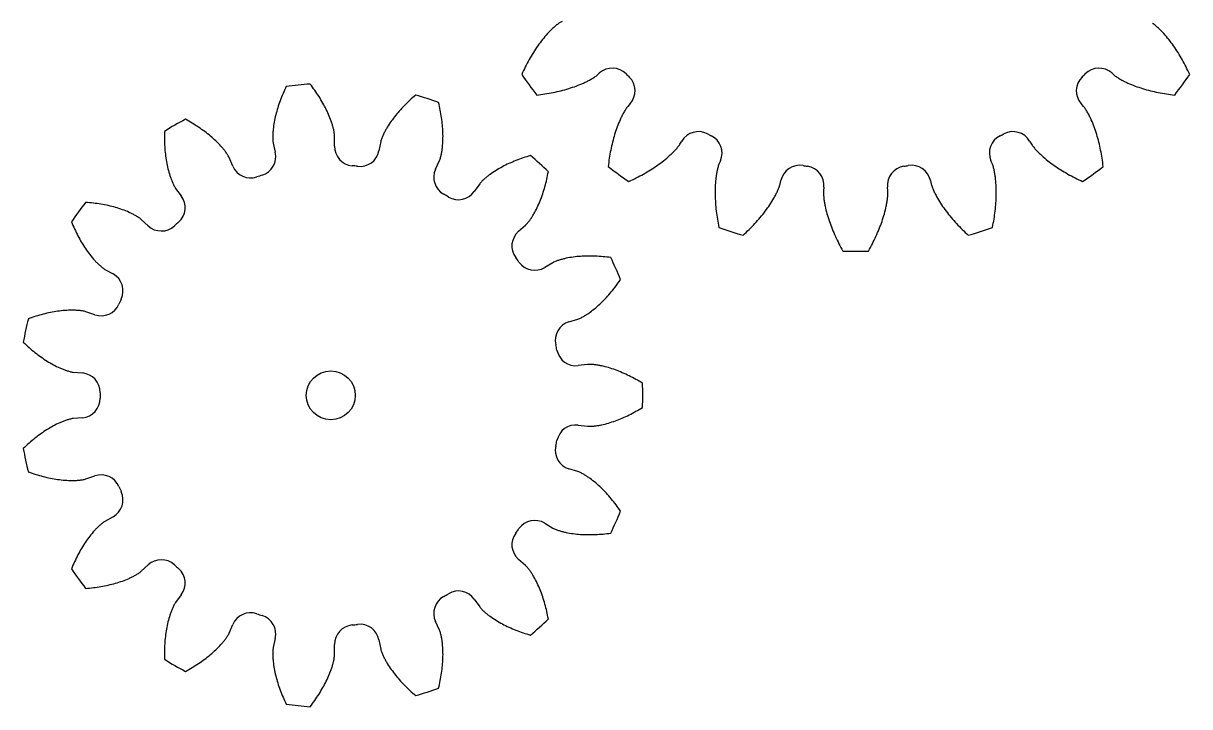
# Model space of a CAD drawing. Header units: millimetres. Extents: x -11 to 90, y -11 to 92.
# Drawn here: x -11.3 to 84, y -11.4 to 44.5 of the extents above; entities that cross this region are included whole.
import ezdxf

# ---------------------------------------------------------------- set-up
doc = ezdxf.new("R2010")
doc.units = ezdxf.units.MM
doc.layers.get('0').update_dxf_attribs({"linetype": 'CONTINUOUS'})

msp = doc.modelspace()

# ---------------------------------------------------------------- linework, layer by layer
for p, q in [((32.688, 44.609), (32.43, 44.456)), ((32.688, 44.609), (32.43, 44.456)), ((35.522, 40.2), (35.747, 40.398)), ((35.522, 40.2), (35.747, 40.398)), ((77.619, 40.398), (77.844, 40.2)), ((77.619, 40.398), (77.844, 40.2)), ((38.255, 37.89), (38.057, 37.665)), ((38.255, 37.89), (38.057, 37.665)), ((75.309, 37.665), (75.111, 37.89)), ((75.309, 37.665), (75.111, 37.89)), ((9.079, 34.664), (9.25, 33.914)), ((14.087, 34.422), (14.098, 35.191)), ((17.87, 34.795), (17.721, 34.041)), ((42.313, 34.572), (42.466, 34.83)), ((42.313, 34.572), (42.466, 34.83)), ((70.9, 34.83), (71.053, 34.572)), ((70.9, 34.83), (71.053, 34.572)), ((5.775, 32.785), (5.472, 33.492)), ((22.347, 32.538), (22.669, 33.235)), ((45.627, 33.22), (45.508, 32.944)), ((45.627, 33.22), (45.508, 32.944)), ((67.858, 32.944), (67.739, 33.22)), ((67.858, 32.944), (67.739, 33.22)), ((50.511, 31.319), (50.577, 31.612)), ((50.511, 31.319), (50.577, 31.612)), ((62.789, 31.612), (62.855, 31.319)), ((62.789, 31.612), (62.855, 31.319)), ((1.102, 30.969), (1.563, 30.353)), ((25.954, 31.339), (25.511, 30.711)), ((54.08, 31.057), (54.053, 30.758)), ((54.08, 31.057), (54.053, 30.758)), ((59.314, 30.758), (59.286, 31.057)), ((59.314, 30.758), (59.286, 31.057)), ((-1.153, 27.908), (-1.717, 28.431)), ((29.125, 27.456), (29.704, 27.962)), ((31.934, 24.894), (31.273, 24.5)), ((-4.683, 24.348), (-4.012, 23.973)), ((-5.498, 20.635), (-6.226, 20.883)), ((33.252, 20.057), (33.986, 20.284)), ((34.775, 16.574), (34.011, 16.482)), ((-7.275, 15.947), (-6.509, 15.878)), ((-6.509, 12.224), (-7.275, 12.154)), ((34.011, 11.619), (34.775, 11.527)), ((33.986, 7.817), (33.252, 8.045)), ((-6.226, 7.218), (-5.498, 7.466)), ((-4.012, 4.128), (-4.683, 3.753)), ((31.273, 3.601), (31.934, 3.207)), ((-1.717, -0.329), (-1.153, 0.193)), ((29.704, 0.139), (29.125, 0.645)), ((1.563, -2.252), (1.102, -2.867)), ((25.511, -2.609), (25.954, -3.238)), ((5.472, -5.391), (5.775, -4.684)), ((22.669, -5.134), (22.347, -4.436)), ((9.25, -5.813), (9.079, -6.563)), ((14.098, -7.09), (14.087, -6.321)), ((17.721, -5.939), (17.87, -6.694))]:
    msp.add_line(p, q)
msp.add_circle((13.783, 14.051), 2)
for centre, radius, start, end in [((56.683, 58.826), 33, 214.19029, 217.80971), ((56.683, 58.826), 33, 214.19029, 217.80971), ((36.795, 39.206), 1.588, 44.61185, 131.32521), ((36.795, 39.206), 1.588, 44.61185, 131.32521), ((56.683, 58.826), 26.349, 224.61185, 225.38815), ((56.683, 58.826), 26.349, 224.61185, 225.38815), ((37.063, 38.938), 1.588, -41.32521, 45.38815), ((37.063, 38.938), 1.588, -41.32521, 45.38815), ((76.303, 38.938), 1.588, 134.61185, 221.32521), ((76.303, 38.938), 1.588, 134.61185, 221.32521), ((56.683, 58.826), 26.349, 314.61185, 315.38815), ((56.683, 58.826), 26.349, 314.61185, 315.38815), ((76.571, 39.206), 1.588, 48.67479, 135.38815), ((76.571, 39.206), 1.588, 48.67479, 135.38815), ((56.683, 58.826), 33, 322.19029, 325.80971), ((56.683, 58.826), 33, 322.19029, 325.80971), ((13.783, 14.051), 25.5, 93.78773, 98.21227), ((13.783, 14.051), 25.5, 69.78773, 74.21227), ((13.783, 14.051), 25.5, 117.78773, 122.21227), ((43.832, 34.02), 1.588, 62.61185, 149.32521), ((43.832, 34.02), 1.588, 62.61185, 149.32521), ((56.683, 58.826), 26.349, 242.61185, 243.38815), ((56.683, 58.826), 26.349, 242.61185, 243.38815), ((56.683, 58.826), 26.349, 296.61185, 297.38815), ((56.683, 58.826), 26.349, 296.61185, 297.38815), ((69.534, 34.02), 1.588, 30.67479, 117.38815), ((69.534, 34.02), 1.588, 30.67479, 117.38815), ((15.674, 34.4), 1.588, 179.17551, 264.68977), ((44.169, 33.849), 1.588, -23.32521, 63.38815), ((44.169, 33.849), 1.588, -23.32521, 63.38815), ((69.197, 33.849), 1.588, 116.61185, 203.32521), ((69.197, 33.849), 1.588, 116.61185, 203.32521), ((7.702, 33.562), 1.587, -72.68977, 12.82449), ((16.164, 34.348), 1.587, 263.31023, 348.82449), ((13.783, 14.051), 25.5, 45.78773, 50.21227), ((7.234, 33.41), 1.587, 203.17551, 288.68977), ((13.783, 14.051), 18.849, 83.31023, 84.68977), ((23.787, 31.871), 1.587, 155.17551, 240.68977), ((56.683, 58.826), 33, 232.19029, 235.80971), ((56.683, 58.826), 33, 232.19029, 235.80971), ((52.126, 31.263), 1.588, 80.61185, 167.32521), ((52.126, 31.263), 1.588, 80.61185, 167.32521), ((56.683, 58.826), 26.349, 260.61185, 261.38815), ((56.683, 58.826), 26.349, 260.61185, 261.38815), ((52.5, 31.204), 1.588, -5.32521, 81.38815), ((52.5, 31.204), 1.588, -5.32521, 81.38815), ((60.866, 31.204), 1.588, 98.61185, 185.32521), ((60.866, 31.204), 1.588, 98.61185, 185.32521), ((56.683, 58.826), 26.349, 278.61185, 279.38815), ((56.683, 58.826), 26.349, 278.61185, 279.38815), ((61.24, 31.263), 1.588, 12.67479, 99.38815), ((61.24, 31.263), 1.588, 12.67479, 99.38815), ((56.683, 58.826), 33, 304.19029, 307.80971), ((56.683, 58.826), 33, 304.19029, 307.80971), ((13.783, 14.051), 18.849, 107.31023, 108.68977), ((24.213, 31.625), 1.587, 239.31023, 324.82449), ((13.783, 14.051), 25.5, 141.78773, 146.21227), ((0.292, 29.402), 1.587, -48.68977, 36.82449), ((13.783, 14.051), 18.849, 59.31023, 60.68977), ((-0.074, 29.072), 1.588, 227.17551, 312.68977), ((13.783, 14.051), 18.849, 131.31023, 132.68977), ((56.683, 58.826), 33, 250.19029, 253.80971), ((56.683, 58.826), 33, 250.19029, 253.80971), ((56.683, 58.826), 33, 286.19029, 289.80971), ((56.683, 58.826), 33, 286.19029, 289.80971), ((30.171, 26.261), 1.588, 131.17551, 216.68977), ((56.683, 58.826), 33, 268.19029, 271.80971), ((56.683, 58.826), 33, 268.19029, 271.80971), ((13.783, 14.051), 18.849, 35.31023, 36.68977), ((30.46, 25.863), 1.587, 215.31023, 300.82449), ((13.783, 14.051), 25.5, 21.78773, 26.21227), ((-4.786, 22.587), 1.588, -24.68977, 60.82449), ((-4.986, 22.138), 1.588, 251.17551, 336.68977), ((13.783, 14.051), 18.849, 155.31023, 156.68977), ((13.783, 14.051), 25.5, 165.78773, 170.21227), ((33.72, 18.54), 1.587, 107.17551, 192.68977), ((13.783, 14.051), 18.849, 11.31023, 12.68977), ((33.823, 18.059), 1.588, 191.31023, 276.82449), ((-6.652, 14.297), 1.587, -0.68977, 84.82449), ((13.783, 14.051), 25.5, -2.21227, 2.21227), ((-6.652, 13.805), 1.587, -84.82449, 0.68977), ((13.783, 14.051), 18.849, 179.31023, 180.68977), ((33.823, 10.043), 1.588, 83.17551, 168.68977), ((13.783, 14.051), 25.5, 189.78773, 194.21227), ((33.72, 9.561), 1.587, 167.31023, 252.82449), ((13.783, 14.051), 18.849, 347.31023, 348.68977), ((-4.986, 5.964), 1.588, 23.31023, 108.82449), ((-4.786, 5.514), 1.587, -60.82449, 24.68977), ((13.783, 14.051), 18.849, 203.31023, 204.68977), ((30.46, 2.238), 1.588, 59.17551, 144.68977), ((13.783, 14.051), 25.5, 333.78773, 338.21227), ((13.783, 14.051), 18.849, 323.31023, 324.68977), ((30.171, 1.84), 1.587, 143.31023, 228.82449), ((-0.074, -0.971), 1.588, 47.31023, 132.82449), ((13.783, 14.051), 18.849, 227.31023, 228.68977), ((13.783, 14.051), 25.5, 213.78773, 218.21227), ((0.292, -1.3), 1.587, -36.82449, 48.68977), ((23.787, -3.77), 1.587, 119.31023, 204.82449), ((13.783, 14.051), 18.849, 299.31023, 300.68977), ((24.213, -3.524), 1.588, 35.17551, 120.68977), ((7.234, -5.308), 1.588, 71.31023, 156.82449), ((13.783, 14.051), 18.849, 251.31023, 252.68977), ((7.702, -5.46), 1.588, -12.82449, 72.68977), ((15.674, -6.298), 1.587, 95.31023, 180.82449), ((13.783, 14.051), 18.849, 275.31023, 276.68977), ((16.164, -6.247), 1.588, 11.17551, 96.68977), ((13.783, 14.051), 25.5, 309.78773, 314.21227), ((13.783, 14.051), 25.5, 237.78773, 242.21227), ((13.783, 14.051), 25.5, 285.78773, 290.21227), ((13.783, 14.051), 25.5, 261.78773, 266.21227)]:
    msp.add_arc(centre, radius, start, end)
for points, knots in [([(32.43, 44.456), (32.341, 44.403), (32.178, 44.275), (31.943, 44.069), (31.716, 43.851), (31.427, 43.542), (31.082, 43.135), (30.696, 42.613), (30.333, 42.065), (29.881, 41.302), (29.576, 40.697), (29.386, 40.282)], [0, 0, 0, 0, 0.0625, 0.125, 0.1875, 0.25, 0.375, 0.5, 0.625, 0.75, 1, 1, 1, 1]), ([(32.43, 44.456), (32.341, 44.403), (32.178, 44.275), (31.943, 44.069), (31.716, 43.851), (31.427, 43.542), (31.082, 43.135), (30.696, 42.613), (30.333, 42.065), (29.881, 41.302), (29.576, 40.697), (29.386, 40.282)], [0, 0, 0, 0, 0.0625, 0.125, 0.1875, 0.25, 0.375, 0.5, 0.625, 0.75, 1, 1, 1, 1]), ([(83.98, 40.282), (83.791, 40.697), (83.485, 41.302), (83.033, 42.065), (82.67, 42.613), (82.284, 43.135), (81.939, 43.542), (81.65, 43.851), (81.423, 44.069), (81.188, 44.275), (81.026, 44.403), (80.937, 44.456)], [-1, -1, -1, -1, -0.75, -0.625, -0.5, -0.375, -0.25, -0.1875, -0.125, -0.0625, 0, 0, 0, 0]), ([(83.98, 40.282), (83.791, 40.697), (83.485, 41.302), (83.033, 42.065), (82.67, 42.613), (82.284, 43.135), (81.939, 43.542), (81.65, 43.851), (81.423, 44.069), (81.188, 44.275), (81.026, 44.403), (80.937, 44.456)], [-1, -1, -1, -1, -0.75, -0.625, -0.5, -0.375, -0.25, -0.1875, -0.125, -0.0625, 0, 0, 0, 0]), ([(30.611, 38.595), (31.065, 38.647), (31.735, 38.751), (32.6, 38.945), (33.234, 39.12), (33.849, 39.327), (34.343, 39.529), (34.726, 39.708), (35.003, 39.856), (35.272, 40.016), (35.444, 40.131), (35.522, 40.2)], [-1, -1, -1, -1, -0.75, -0.625, -0.5, -0.375, -0.25, -0.1875, -0.125, -0.0625, 0, 0, 0, 0]), ([(30.611, 38.595), (31.065, 38.647), (31.735, 38.751), (32.6, 38.945), (33.234, 39.12), (33.849, 39.327), (34.343, 39.529), (34.726, 39.708), (35.003, 39.856), (35.272, 40.016), (35.444, 40.131), (35.522, 40.2)], [-1, -1, -1, -1, -0.75, -0.625, -0.5, -0.375, -0.25, -0.1875, -0.125, -0.0625, 0, 0, 0, 0]), ([(77.844, 40.2), (77.922, 40.131), (78.094, 40.016), (78.363, 39.856), (78.64, 39.708), (79.023, 39.529), (79.517, 39.327), (80.132, 39.12), (80.766, 38.945), (81.631, 38.751), (82.301, 38.647), (82.755, 38.595)], [0, 0, 0, 0, 0.0625, 0.125, 0.1875, 0.25, 0.375, 0.5, 0.625, 0.75, 1, 1, 1, 1]), ([(77.844, 40.2), (77.922, 40.131), (78.094, 40.016), (78.363, 39.856), (78.64, 39.708), (79.023, 39.529), (79.517, 39.327), (80.132, 39.12), (80.766, 38.945), (81.631, 38.751), (82.301, 38.647), (82.755, 38.595)], [0, 0, 0, 0, 0.0625, 0.125, 0.1875, 0.25, 0.375, 0.5, 0.625, 0.75, 1, 1, 1, 1]), ([(10.14, 39.289), (9.956, 38.907), (9.708, 38.329), (9.443, 37.553), (9.278, 36.97), (9.151, 36.387), (9.08, 35.902), (9.047, 35.517), (9.038, 35.229), (9.043, 34.944), (9.058, 34.756), (9.079, 34.664)], [-1, -1, -1, -1, -0.75, -0.625, -0.5, -0.375, -0.25, -0.1875, -0.125, -0.0625, 0, 0, 0, 0]), ([(14.098, 35.191), (14.099, 35.286), (14.075, 35.473), (14.021, 35.753), (13.953, 36.032), (13.839, 36.402), (13.67, 36.862), (13.424, 37.406), (13.142, 37.942), (12.721, 38.646), (12.358, 39.159), (12.098, 39.495)], [0, 0, 0, 0, 0.0625, 0.125, 0.1875, 0.25, 0.375, 0.5, 0.625, 0.75, 1, 1, 1, 1]), ([(20.721, 38.589), (20.397, 38.315), (19.935, 37.887), (19.377, 37.287), (18.99, 36.821), (18.636, 36.34), (18.375, 35.926), (18.187, 35.587), (18.062, 35.328), (17.951, 35.065), (17.888, 34.887), (17.87, 34.795)], [-1, -1, -1, -1, -0.75, -0.625, -0.5, -0.375, -0.25, -0.1875, -0.125, -0.0625, 0, 0, 0, 0]), ([(22.669, 33.235), (22.709, 33.321), (22.763, 33.502), (22.828, 33.78), (22.879, 34.063), (22.926, 34.447), (22.958, 34.935), (22.954, 35.532), (22.915, 36.137), (22.816, 36.951), (22.694, 37.568), (22.593, 37.98)], [0, 0, 0, 0, 0.0625, 0.125, 0.1875, 0.25, 0.375, 0.5, 0.625, 0.75, 1, 1, 1, 1]), ([(38.057, 37.665), (37.989, 37.587), (37.874, 37.415), (37.714, 37.146), (37.566, 36.868), (37.386, 36.485), (37.184, 35.992), (36.978, 35.376), (36.802, 34.743), (36.608, 33.877), (36.504, 33.208), (36.453, 32.754)], [0, 0, 0, 0, 0.0625, 0.125, 0.1875, 0.25, 0.375, 0.5, 0.625, 0.75, 1, 1, 1, 1]), ([(38.057, 37.665), (37.989, 37.587), (37.874, 37.415), (37.714, 37.146), (37.566, 36.868), (37.386, 36.485), (37.184, 35.992), (36.978, 35.376), (36.802, 34.743), (36.608, 33.877), (36.504, 33.208), (36.453, 32.754)], [0, 0, 0, 0, 0.0625, 0.125, 0.1875, 0.25, 0.375, 0.5, 0.625, 0.75, 1, 1, 1, 1]), ([(76.913, 32.754), (76.862, 33.208), (76.758, 33.877), (76.564, 34.743), (76.389, 35.376), (76.182, 35.992), (75.98, 36.485), (75.8, 36.868), (75.652, 37.146), (75.493, 37.415), (75.377, 37.587), (75.309, 37.665)], [-1, -1, -1, -1, -0.75, -0.625, -0.5, -0.375, -0.25, -0.1875, -0.125, -0.0625, 0, 0, 0, 0]), ([(76.913, 32.754), (76.862, 33.208), (76.758, 33.877), (76.564, 34.743), (76.389, 35.376), (76.182, 35.992), (75.98, 36.485), (75.8, 36.868), (75.652, 37.146), (75.493, 37.415), (75.377, 37.587), (75.309, 37.665)], [-1, -1, -1, -1, -0.75, -0.625, -0.5, -0.375, -0.25, -0.1875, -0.125, -0.0625, 0, 0, 0, 0]), ([(5.472, 33.492), (5.435, 33.578), (5.336, 33.739), (5.173, 33.974), (4.997, 34.201), (4.743, 34.493), (4.401, 34.843), (3.956, 35.24), (3.48, 35.616), (2.809, 36.087), (2.269, 36.409), (1.895, 36.61)], [0, 0, 0, 0, 0.0625, 0.125, 0.1875, 0.25, 0.375, 0.5, 0.625, 0.75, 1, 1, 1, 1]), ([(0.19, 35.626), (0.177, 35.201), (0.186, 34.573), (0.259, 33.756), (0.345, 33.156), (0.466, 32.572), (0.599, 32.1), (0.725, 31.734), (0.834, 31.468), (0.955, 31.21), (1.045, 31.044), (1.102, 30.969)], [-1, -1, -1, -1, -0.75, -0.625, -0.5, -0.375, -0.25, -0.1875, -0.125, -0.0625, 0, 0, 0, 0]), ([(38.139, 31.529), (38.555, 31.718), (39.159, 32.024), (39.923, 32.476), (40.471, 32.838), (40.992, 33.225), (41.399, 33.57), (41.708, 33.859), (41.926, 34.085), (42.132, 34.32), (42.261, 34.483), (42.313, 34.572)], [-1, -1, -1, -1, -0.75, -0.625, -0.5, -0.375, -0.25, -0.1875, -0.125, -0.0625, 0, 0, 0, 0]), ([(38.139, 31.529), (38.555, 31.718), (39.159, 32.024), (39.923, 32.476), (40.471, 32.838), (40.992, 33.225), (41.399, 33.57), (41.708, 33.859), (41.926, 34.085), (42.132, 34.32), (42.261, 34.483), (42.313, 34.572)], [-1, -1, -1, -1, -0.75, -0.625, -0.5, -0.375, -0.25, -0.1875, -0.125, -0.0625, 0, 0, 0, 0]), ([(71.053, 34.572), (71.106, 34.483), (71.234, 34.32), (71.44, 34.085), (71.658, 33.859), (71.967, 33.57), (72.374, 33.225), (72.895, 32.838), (73.444, 32.476), (74.207, 32.024), (74.812, 31.718), (75.227, 31.529)], [0, 0, 0, 0, 0.0625, 0.125, 0.1875, 0.25, 0.375, 0.5, 0.625, 0.75, 1, 1, 1, 1]), ([(71.053, 34.572), (71.106, 34.483), (71.234, 34.32), (71.44, 34.085), (71.658, 33.859), (71.967, 33.57), (72.374, 33.225), (72.895, 32.838), (73.444, 32.476), (74.207, 32.024), (74.812, 31.718), (75.227, 31.529)], [0, 0, 0, 0, 0.0625, 0.125, 0.1875, 0.25, 0.375, 0.5, 0.625, 0.75, 1, 1, 1, 1]), ([(30.101, 33.645), (29.694, 33.527), (29.099, 33.324), (28.344, 33.002), (27.801, 32.734), (27.282, 32.439), (26.875, 32.167), (26.566, 31.934), (26.346, 31.748), (26.138, 31.553), (26.008, 31.416), (25.954, 31.339)], [-1, -1, -1, -1, -0.75, -0.625, -0.5, -0.375, -0.25, -0.1875, -0.125, -0.0625, 0, 0, 0, 0]), ([(45.508, 32.944), (45.467, 32.849), (45.411, 32.65), (45.342, 32.345), (45.287, 32.035), (45.234, 31.616), (45.195, 31.084), (45.188, 30.435), (45.217, 29.778), (45.3, 28.895), (45.408, 28.226), (45.499, 27.779)], [0, 0, 0, 0, 0.0625, 0.125, 0.1875, 0.25, 0.375, 0.5, 0.625, 0.75, 1, 1, 1, 1]), ([(45.508, 32.944), (45.467, 32.849), (45.411, 32.65), (45.342, 32.345), (45.287, 32.035), (45.234, 31.616), (45.195, 31.084), (45.188, 30.435), (45.217, 29.778), (45.3, 28.895), (45.408, 28.226), (45.499, 27.779)], [0, 0, 0, 0, 0.0625, 0.125, 0.1875, 0.25, 0.375, 0.5, 0.625, 0.75, 1, 1, 1, 1]), ([(67.867, 27.779), (67.958, 28.226), (68.066, 28.895), (68.149, 29.778), (68.178, 30.435), (68.172, 31.084), (68.132, 31.616), (68.08, 32.035), (68.024, 32.345), (67.956, 32.65), (67.899, 32.849), (67.858, 32.944)], [-1, -1, -1, -1, -0.75, -0.625, -0.5, -0.375, -0.25, -0.1875, -0.125, -0.0625, 0, 0, 0, 0]), ([(67.867, 27.779), (67.958, 28.226), (68.066, 28.895), (68.149, 29.778), (68.178, 30.435), (68.172, 31.084), (68.132, 31.616), (68.08, 32.035), (68.024, 32.345), (67.956, 32.65), (67.899, 32.849), (67.858, 32.944)], [-1, -1, -1, -1, -0.75, -0.625, -0.5, -0.375, -0.25, -0.1875, -0.125, -0.0625, 0, 0, 0, 0]), ([(29.704, 27.962), (29.775, 28.024), (29.898, 28.168), (30.07, 28.395), (30.232, 28.633), (30.431, 28.965), (30.659, 29.398), (30.899, 29.945), (31.108, 30.513), (31.35, 31.297), (31.489, 31.91), (31.564, 32.328)], [0, 0, 0, 0, 0.0625, 0.125, 0.1875, 0.25, 0.375, 0.5, 0.625, 0.75, 1, 1, 1, 1]), ([(47.482, 27.134), (47.819, 27.443), (48.299, 27.92), (48.885, 28.586), (49.295, 29.1), (49.671, 29.629), (49.952, 30.083), (50.156, 30.453), (50.294, 30.736), (50.417, 31.023), (50.489, 31.218), (50.511, 31.319)], [-1, -1, -1, -1, -0.75, -0.625, -0.5, -0.375, -0.25, -0.1875, -0.125, -0.0625, 0, 0, 0, 0]), ([(47.482, 27.134), (47.819, 27.443), (48.299, 27.92), (48.885, 28.586), (49.295, 29.1), (49.671, 29.629), (49.952, 30.083), (50.156, 30.453), (50.294, 30.736), (50.417, 31.023), (50.489, 31.218), (50.511, 31.319)], [-1, -1, -1, -1, -0.75, -0.625, -0.5, -0.375, -0.25, -0.1875, -0.125, -0.0625, 0, 0, 0, 0]), ([(54.053, 30.758), (54.043, 30.655), (54.051, 30.448), (54.08, 30.136), (54.123, 29.825), (54.203, 29.41), (54.33, 28.891), (54.524, 28.272), (54.755, 27.657), (55.106, 26.842), (55.416, 26.24), (55.641, 25.842)], [0, 0, 0, 0, 0.0625, 0.125, 0.1875, 0.25, 0.375, 0.5, 0.625, 0.75, 1, 1, 1, 1]), ([(54.053, 30.758), (54.043, 30.655), (54.051, 30.448), (54.08, 30.136), (54.123, 29.825), (54.203, 29.41), (54.33, 28.891), (54.524, 28.272), (54.755, 27.657), (55.106, 26.842), (55.416, 26.24), (55.641, 25.842)], [0, 0, 0, 0, 0.0625, 0.125, 0.1875, 0.25, 0.375, 0.5, 0.625, 0.75, 1, 1, 1, 1]), ([(57.725, 25.842), (57.95, 26.24), (58.26, 26.842), (58.612, 27.657), (58.842, 28.272), (59.036, 28.891), (59.163, 29.41), (59.243, 29.825), (59.286, 30.136), (59.315, 30.448), (59.323, 30.655), (59.314, 30.758)], [-1, -1, -1, -1, -0.75, -0.625, -0.5, -0.375, -0.25, -0.1875, -0.125, -0.0625, 0, 0, 0, 0]), ([(57.725, 25.842), (57.95, 26.24), (58.26, 26.842), (58.612, 27.657), (58.842, 28.272), (59.036, 28.891), (59.163, 29.41), (59.243, 29.825), (59.286, 30.136), (59.315, 30.448), (59.323, 30.655), (59.314, 30.758)], [-1, -1, -1, -1, -0.75, -0.625, -0.5, -0.375, -0.25, -0.1875, -0.125, -0.0625, 0, 0, 0, 0]), ([(62.855, 31.319), (62.878, 31.218), (62.949, 31.023), (63.073, 30.736), (63.21, 30.453), (63.414, 30.083), (63.695, 29.629), (64.071, 29.1), (64.481, 28.586), (65.067, 27.92), (65.548, 27.443), (65.884, 27.134)], [0, 0, 0, 0, 0.0625, 0.125, 0.1875, 0.25, 0.375, 0.5, 0.625, 0.75, 1, 1, 1, 1]), ([(62.855, 31.319), (62.878, 31.218), (62.949, 31.023), (63.073, 30.736), (63.21, 30.453), (63.414, 30.083), (63.695, 29.629), (64.071, 29.1), (64.481, 28.586), (65.067, 27.92), (65.548, 27.443), (65.884, 27.134)], [0, 0, 0, 0, 0.0625, 0.125, 0.1875, 0.25, 0.375, 0.5, 0.625, 0.75, 1, 1, 1, 1]), ([(-1.717, 28.431), (-1.786, 28.495), (-1.942, 28.602), (-2.186, 28.749), (-2.439, 28.885), (-2.79, 29.049), (-3.245, 29.23), (-3.813, 29.411), (-4.401, 29.561), (-5.206, 29.719), (-5.83, 29.793), (-6.253, 29.824)], [0, 0, 0, 0, 0.0625, 0.125, 0.1875, 0.25, 0.375, 0.5, 0.625, 0.75, 1, 1, 1, 1]), ([(-7.41, 28.232), (-7.25, 27.839), (-6.986, 27.268), (-6.587, 26.551), (-6.264, 26.039), (-5.915, 25.554), (-5.603, 25.178), (-5.339, 24.894), (-5.131, 24.696), (-4.915, 24.509), (-4.765, 24.394), (-4.683, 24.348)], [-1, -1, -1, -1, -0.75, -0.625, -0.5, -0.375, -0.25, -0.1875, -0.125, -0.0625, 0, 0, 0, 0]), ([(36.66, 25.314), (36.24, 25.371), (35.614, 25.428), (34.794, 25.441), (34.188, 25.417), (33.594, 25.358), (33.112, 25.275), (32.735, 25.188), (32.459, 25.108), (32.189, 25.014), (32.015, 24.942), (31.934, 24.894)], [-1, -1, -1, -1, -0.75, -0.625, -0.5, -0.375, -0.25, -0.1875, -0.125, -0.0625, 0, 0, 0, 0]), ([(33.986, 20.284), (34.076, 20.312), (34.247, 20.393), (34.497, 20.531), (34.741, 20.682), (35.058, 20.904), (35.442, 21.207), (35.884, 21.609), (36.307, 22.043), (36.846, 22.661), (37.223, 23.164), (37.461, 23.515)], [0, 0, 0, 0, 0.0625, 0.125, 0.1875, 0.25, 0.375, 0.5, 0.625, 0.75, 1, 1, 1, 1]), ([(-6.226, 20.883), (-6.315, 20.914), (-6.501, 20.948), (-6.784, 20.984), (-7.07, 21.005), (-7.458, 21.011), (-7.947, 20.992), (-8.54, 20.926), (-9.137, 20.824), (-9.937, 20.641), (-10.537, 20.455), (-10.937, 20.311)], [0, 0, 0, 0, 0.0625, 0.125, 0.1875, 0.25, 0.375, 0.5, 0.625, 0.75, 1, 1, 1, 1]), ([(-11.346, 18.386), (-11.04, 18.092), (-10.566, 17.678), (-9.911, 17.186), (-9.407, 16.849), (-8.891, 16.547), (-8.452, 16.331), (-8.096, 16.18), (-7.826, 16.082), (-7.552, 16), (-7.369, 15.956), (-7.275, 15.947)], [-1, -1, -1, -1, -0.75, -0.625, -0.5, -0.375, -0.25, -0.1875, -0.125, -0.0625, 0, 0, 0, 0]), ([(39.264, 15.035), (38.903, 15.259), (38.354, 15.565), (37.61, 15.91), (37.047, 16.135), (36.481, 16.323), (36.006, 16.443), (35.626, 16.517), (35.341, 16.556), (35.057, 16.58), (34.868, 16.585), (34.775, 16.574)], [-1, -1, -1, -1, -0.75, -0.625, -0.5, -0.375, -0.25, -0.1875, -0.125, -0.0625, 0, 0, 0, 0]), ([(34.775, 11.527), (34.868, 11.516), (35.057, 11.521), (35.341, 11.545), (35.626, 11.584), (36.006, 11.658), (36.481, 11.779), (37.047, 11.966), (37.61, 12.191), (38.354, 12.536), (38.903, 12.843), (39.264, 13.066)], [0, 0, 0, 0, 0.0625, 0.125, 0.1875, 0.25, 0.375, 0.5, 0.625, 0.75, 1, 1, 1, 1]), ([(-7.275, 12.154), (-7.369, 12.146), (-7.552, 12.102), (-7.826, 12.019), (-8.096, 11.922), (-8.452, 11.77), (-8.891, 11.554), (-9.407, 11.252), (-9.911, 10.916), (-10.566, 10.423), (-11.04, 10.009), (-11.346, 9.716)], [0, 0, 0, 0, 0.0625, 0.125, 0.1875, 0.25, 0.375, 0.5, 0.625, 0.75, 1, 1, 1, 1]), ([(-10.937, 7.79), (-10.537, 7.646), (-9.937, 7.461), (-9.137, 7.278), (-8.54, 7.175), (-7.947, 7.109), (-7.458, 7.09), (-7.07, 7.097), (-6.784, 7.118), (-6.501, 7.153), (-6.315, 7.188), (-6.226, 7.218)], [-1, -1, -1, -1, -0.75, -0.625, -0.5, -0.375, -0.25, -0.1875, -0.125, -0.0625, 0, 0, 0, 0]), ([(37.461, 4.586), (37.223, 4.937), (36.846, 5.44), (36.307, 6.058), (35.884, 6.492), (35.442, 6.894), (35.058, 7.197), (34.741, 7.419), (34.497, 7.571), (34.247, 7.708), (34.076, 7.79), (33.986, 7.817)], [-1, -1, -1, -1, -0.75, -0.625, -0.5, -0.375, -0.25, -0.1875, -0.125, -0.0625, 0, 0, 0, 0]), ([(-4.683, 3.753), (-4.765, 3.707), (-4.915, 3.592), (-5.131, 3.406), (-5.339, 3.207), (-5.603, 2.924), (-5.915, 2.547), (-6.264, 2.062), (-6.587, 1.55), (-6.986, 0.833), (-7.25, 0.263), (-7.41, -0.13)], [0, 0, 0, 0, 0.0625, 0.125, 0.1875, 0.25, 0.375, 0.5, 0.625, 0.75, 1, 1, 1, 1]), ([(31.934, 3.207), (32.015, 3.159), (32.189, 3.087), (32.459, 2.993), (32.735, 2.913), (33.112, 2.826), (33.594, 2.743), (34.188, 2.684), (34.794, 2.66), (35.614, 2.673), (36.24, 2.73), (36.66, 2.787)], [0, 0, 0, 0, 0.0625, 0.125, 0.1875, 0.25, 0.375, 0.5, 0.625, 0.75, 1, 1, 1, 1]), ([(31.564, -4.227), (31.489, -3.809), (31.35, -3.196), (31.108, -2.412), (30.899, -1.844), (30.659, -1.297), (30.431, -0.864), (30.232, -0.532), (30.07, -0.294), (29.898, -0.067), (29.775, 0.077), (29.704, 0.139)], [-1, -1, -1, -1, -0.75, -0.625, -0.5, -0.375, -0.25, -0.1875, -0.125, -0.0625, 0, 0, 0, 0]), ([(-6.253, -1.723), (-5.83, -1.692), (-5.206, -1.617), (-4.401, -1.459), (-3.813, -1.31), (-3.245, -1.129), (-2.79, -0.948), (-2.439, -0.784), (-2.186, -0.648), (-1.942, -0.5), (-1.786, -0.394), (-1.717, -0.329)], [-1, -1, -1, -1, -0.75, -0.625, -0.5, -0.375, -0.25, -0.1875, -0.125, -0.0625, 0, 0, 0, 0]), ([(1.102, -2.867), (1.045, -2.943), (0.955, -3.109), (0.834, -3.367), (0.725, -3.633), (0.599, -3.999), (0.466, -4.47), (0.345, -5.055), (0.259, -5.655), (0.186, -6.471), (0.177, -7.1), (0.19, -7.524)], [0, 0, 0, 0, 0.0625, 0.125, 0.1875, 0.25, 0.375, 0.5, 0.625, 0.75, 1, 1, 1, 1]), ([(25.954, -3.238), (26.008, -3.315), (26.138, -3.452), (26.346, -3.647), (26.566, -3.833), (26.875, -4.065), (27.282, -4.337), (27.801, -4.633), (28.344, -4.901), (29.099, -5.223), (29.694, -5.426), (30.101, -5.544)], [0, 0, 0, 0, 0.0625, 0.125, 0.1875, 0.25, 0.375, 0.5, 0.625, 0.75, 1, 1, 1, 1]), ([(1.895, -8.509), (2.269, -8.308), (2.809, -7.986), (3.48, -7.514), (3.956, -7.139), (4.401, -6.742), (4.743, -6.392), (4.997, -6.1), (5.173, -5.872), (5.336, -5.638), (5.435, -5.477), (5.472, -5.391)], [-1, -1, -1, -1, -0.75, -0.625, -0.5, -0.375, -0.25, -0.1875, -0.125, -0.0625, 0, 0, 0, 0]), ([(22.593, -9.879), (22.694, -9.467), (22.816, -8.85), (22.915, -8.036), (22.954, -7.431), (22.958, -6.834), (22.926, -6.346), (22.879, -5.962), (22.828, -5.679), (22.763, -5.401), (22.709, -5.22), (22.669, -5.134)], [-1, -1, -1, -1, -0.75, -0.625, -0.5, -0.375, -0.25, -0.1875, -0.125, -0.0625, 0, 0, 0, 0]), ([(9.079, -6.563), (9.058, -6.655), (9.043, -6.843), (9.038, -7.128), (9.047, -7.415), (9.08, -7.801), (9.151, -8.285), (9.278, -8.869), (9.443, -9.452), (9.708, -10.228), (9.956, -10.806), (10.14, -11.188)], [0, 0, 0, 0, 0.0625, 0.125, 0.1875, 0.25, 0.375, 0.5, 0.625, 0.75, 1, 1, 1, 1]), ([(12.098, -11.394), (12.358, -11.058), (12.721, -10.544), (13.142, -9.841), (13.424, -9.304), (13.67, -8.76), (13.839, -8.301), (13.953, -7.931), (14.021, -7.652), (14.075, -7.371), (14.099, -7.184), (14.098, -7.09)], [-1, -1, -1, -1, -0.75, -0.625, -0.5, -0.375, -0.25, -0.1875, -0.125, -0.0625, 0, 0, 0, 0]), ([(17.87, -6.694), (17.888, -6.786), (17.951, -6.964), (18.062, -7.227), (18.187, -7.486), (18.375, -7.824), (18.636, -8.238), (18.99, -8.719), (19.377, -9.185), (19.935, -9.786), (20.397, -10.213), (20.721, -10.487)], [0, 0, 0, 0, 0.0625, 0.125, 0.1875, 0.25, 0.375, 0.5, 0.625, 0.75, 1, 1, 1, 1])]:
    msp.add_open_spline(points, degree=3, knots=knots)

doc.saveas('drawing.dxf')
